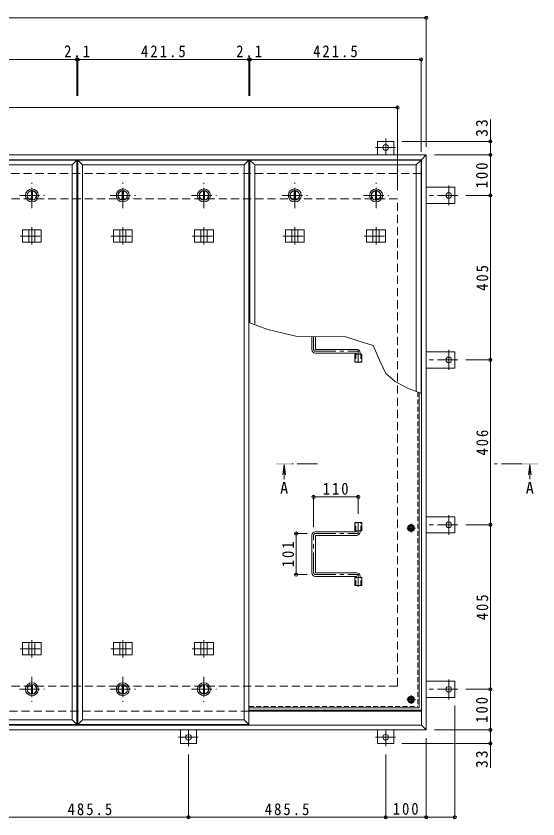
# Model space of a CAD drawing. Units: millimetres at full size, sheet at 1:10. Extents: x -2685 to 2799, y -1962 to 1857.
# Drawn here: x -1273 to 12, y -360 to 1617 of the extents above; entities that cross this region are included whole.
import ezdxf
from ezdxf.enums import TextEntityAlignment as Align

# ---------------------------------------------------------------- set-up
doc = ezdxf.new("R2010")
doc.units = ezdxf.units.MM
doc.header["$LTSCALE"] = 10
doc.header["$PDMODE"] = 32
doc.header["$PDSIZE"] = 8
for name, pattern in [('CHAIN1', [8, 5, -1, 1, -1]), ('DASHED1', [1.8, 1.2, -0.6]), ('DASHED2', [3, 2, -1])]:
    doc.linetypes.add(name, pattern=pattern)
for name, color, linetype, lineweight in [('0-1_躯体', 2, 'DASHED2', 9), ('0-2_仕上', 4, 'Continuous', 9), ('0-3_建具', 4, 'Continuous', 9), ('0-5_寸法', 7, 'Continuous', 9), ('0-6_ハッチ', 6, 'Continuous', 9), ('0-7', 5, 'Continuous', 5), ('0-A', 3, 'CHAIN1', 9), ('0-B', 2, 'Continuous', 9), ('0-C', 2, 'Continuous', 9), ('0-E', 3, 'Continuous', 9), ('0-F', 7, 'Continuous', 9)]:
    doc.layers.add(name, color=color, linetype=linetype, lineweight=lineweight)
doc.styles.add('ＭＳ ゴシック', font='')
doc.styles.get('ＭＳ ゴシック').set_extended_font_data('MS Gothic')

msp = doc.modelspace()

# ---------------------------------------------------------------- linework, layer by layer
at = {"layer": '0-1_躯体'}
for p, q in [((-274.54, 1229.7), (-2392.54, 1229.7)), ((-2333.54, 1167.7), (-333.54, 1167.7)), ((-333.54, -32.3), (-333.54, 1167.7)), ((-2333.54, -32.3), (-333.54, -32.3)), ((-699.17, -94.3), (-2392.54, -94.3))]:
    msp.add_line(p, q, dxfattribs=at)
at = {"layer": '0-1_躯体', "linetype": 'Continuous'}
msp.add_line((-274.54, -94.3), (-699.17, -94.3), dxfattribs=at)
at = {"layer": '0-2_仕上'}
for p, q in [((-1134.79, -115.3), (-1134.79, 1250.7)), ((-1122.79, -127.3), (-1122.79, 1262.7)), ((-1120.67, -127.3), (-1120.67, 1262.7)), ((-1108.67, -115.3), (-1108.67, 1250.7)), ((-711.17, -115.3), (-711.17, 1250.7)), ((-699.17, -127.3), (-699.17, 1262.7)), ((-697.04, 861.95), (-697.04, 1262.7)), ((-685.04, 857.62), (-685.04, 1250.7)), ((-287.54, 693.12), (-287.54, 1250.7)), ((-275.54, 688.47), (-275.54, 1262.7)), ((-612.54, 512.94), (-615.81, 488.15)), ((-612.54, 512.94), (-612.54, 477.34)), ((-612.54, 512.94), (-609.28, 488.15)), ((-7.6, 512.94), (-10.86, 488.15)), ((-7.6, 512.94), (-4.33, 488.15)), ((-7.6, 512.94), (-7.6, 477.34))]:
    msp.add_line(p, q, dxfattribs=at)
at = {"layer": '0-2_仕上', "color": 3}
for p, q in [((-438.69, 785.2), (-438.69, 765.2)), ((-438.69, 785.2), (-421.39, 785.2)), ((-421.39, 785.2), (-421.39, 765.2)), ((-438.69, 765.2), (-421.39, 765.2)), ((-438.69, 350.2), (-438.69, 370.2)), ((-438.69, 370.2), (-421.39, 370.2)), ((-421.39, 350.2), (-421.39, 370.2)), ((-438.69, 350.2), (-421.39, 350.2)), ((-438.69, 215.2), (-438.69, 235.2)), ((-438.69, 235.2), (-421.39, 235.2)), ((-421.39, 215.2), (-421.39, 235.2)), ((-438.69, 215.2), (-421.39, 215.2))]:
    msp.add_line(p, q, dxfattribs=at)
at = {"layer": '0-2_仕上', "color": 3, "linetype": 'DASHED1'}
for p, q in [((-436.39, 785.2), (-436.39, 765.2)), ((-423.69, 785.2), (-423.69, 765.2)), ((-436.39, 350.2), (-436.39, 370.2)), ((-423.69, 350.2), (-423.69, 370.2)), ((-436.39, 215.2), (-436.39, 235.2)), ((-423.69, 215.2), (-423.69, 235.2))]:
    msp.add_line(p, q, dxfattribs=at)
at = {"layer": '0-2_仕上', "linetype": 'CHAIN1'}
for p, q in [((-530.07, 514.94), (-592.54, 514.94)), ((-27.6, 514.94), (-94.47, 514.94))]:
    msp.add_line(p, q, dxfattribs=at)
at = {"layer": '0-2_仕上'}
for points in [[(-1532.29, 1250.7), (-1544.29, 1262.7), (-1122.79, 1262.7)], [(-1532.29, 1250.7), (-1134.79, 1250.7), (-1122.79, 1262.7)], [(-1108.67, 1250.7), (-1120.67, 1262.7), (-699.17, 1262.7)], [(-1108.67, 1250.7), (-711.17, 1250.7), (-699.17, 1262.7)], [(-685.04, 1250.7), (-697.04, 1262.7), (-275.54, 1262.7)], [(-685.04, 1250.7), (-287.54, 1250.7), (-275.54, 1262.7)], [(-1532.29, -115.3), (-1544.29, -127.3), (-1122.79, -127.3)], [(-1532.29, -115.3), (-1134.79, -115.3), (-1122.79, -127.3)], [(-1108.67, -115.3), (-1120.67, -127.3), (-699.17, -127.3)], [(-1108.67, -115.3), (-711.17, -115.3), (-699.17, -127.3)]]:
    msp.add_lwpolyline(points, dxfattribs=at)
for points in [[(-632.54, 512.94), (-632.54, 516.94), (-592.54, 512.94), (-592.54, 516.94)], [(-27.6, 512.94), (-27.6, 516.94), (12.4, 512.94), (12.4, 516.94)]]:
    msp.add_solid(points, dxfattribs=at)
at = {"layer": '0-3_建具', "color": 2}
for p, q in [((-262.54, 1275.7), (-2404.54, 1275.7)), ((-262.54, 1275.7), (-274.54, 1263.7)), ((-262.54, -140.3), (-262.54, 1275.7)), ((-274.54, 1263.7), (-2392.54, 1263.7)), ((-274.54, -128.3), (-274.54, 1263.7)), ((-274.54, -94.3), (-699.17, -94.3)), ((-274.54, -128.3), (-2392.54, -128.3)), ((-262.54, -140.3), (-274.54, -128.3)), ((-262.54, -140.3), (-2404.54, -140.3))]:
    msp.add_line(p, q, dxfattribs=at)
at = {"layer": '0-3_建具'}
for p, q in [((-1256.63, 1090.7), (-1256.63, 1060.7)), ((-1256.63, 1090.7), (-1210.46, 1090.7)), ((-1241.04, 1090.7), (-1241.04, 1060.7)), ((-1226.04, 1090.7), (-1226.04, 1060.7)), ((-1210.46, 1090.7), (-1210.46, 1060.7)), ((-1033.01, 1090.7), (-1033.01, 1060.7)), ((-1033.01, 1090.7), (-986.83, 1090.7)), ((-1017.42, 1090.7), (-1017.42, 1060.7)), ((-1002.42, 1090.7), (-1002.42, 1060.7)), ((-986.83, 1090.7), (-986.83, 1060.7)), ((-833.01, 1090.7), (-833.01, 1060.7)), ((-833.01, 1090.7), (-786.83, 1090.7)), ((-817.42, 1090.7), (-817.42, 1060.7)), ((-802.42, 1090.7), (-802.42, 1060.7)), ((-786.83, 1090.7), (-786.83, 1060.7)), ((-609.38, 1090.7), (-609.38, 1060.7)), ((-609.38, 1090.7), (-563.21, 1090.7)), ((-593.79, 1090.7), (-593.79, 1060.7)), ((-578.79, 1090.7), (-578.79, 1060.7)), ((-563.21, 1090.7), (-563.21, 1060.7)), ((-409.38, 1090.7), (-409.38, 1060.7)), ((-409.38, 1090.7), (-363.21, 1090.7)), ((-393.79, 1090.7), (-393.79, 1060.7)), ((-378.79, 1090.7), (-378.79, 1060.7)), ((-363.21, 1090.7), (-363.21, 1060.7)), ((-1256.63, 1060.7), (-1210.46, 1060.7)), ((-1033.01, 1060.7), (-986.83, 1060.7)), ((-833.01, 1060.7), (-786.83, 1060.7)), ((-609.38, 1060.7), (-563.21, 1060.7)), ((-409.38, 1060.7), (-363.21, 1060.7)), ((-1256.63, 44.7), (-1256.63, 74.7)), ((-1256.63, 74.7), (-1210.46, 74.7)), ((-1241.04, 44.7), (-1241.04, 74.7)), ((-1226.04, 44.7), (-1226.04, 74.7)), ((-1210.46, 44.7), (-1210.46, 74.7)), ((-1033.01, 44.7), (-1033.01, 74.7)), ((-1033.01, 74.7), (-986.83, 74.7)), ((-1017.42, 44.7), (-1017.42, 74.7)), ((-1002.42, 44.7), (-1002.42, 74.7)), ((-986.83, 44.7), (-986.83, 74.7)), ((-833.01, 44.7), (-833.01, 74.7)), ((-833.01, 74.7), (-786.83, 74.7)), ((-817.42, 44.7), (-817.42, 74.7)), ((-802.42, 44.7), (-802.42, 74.7)), ((-786.83, 44.7), (-786.83, 74.7)), ((-1256.63, 44.7), (-1210.46, 44.7)), ((-1033.01, 44.7), (-986.83, 44.7)), ((-833.01, 44.7), (-786.83, 44.7))]:
    msp.add_line(p, q, dxfattribs=at)
at = {"layer": '0-3_建具', "linetype": 'CHAIN1'}
for p, q in [((-1233.54, 1097.82), (-1233.54, 1054.58)), ((-1009.92, 1097.82), (-1009.92, 1054.58)), ((-809.92, 1097.82), (-809.92, 1054.58)), ((-586.29, 1097.82), (-586.29, 1054.58)), ((-386.29, 1097.82), (-386.29, 1054.58)), ((-1262.95, 1075.7), (-1204.13, 1075.7)), ((-1039.33, 1075.7), (-980.51, 1075.7)), ((-839.33, 1075.7), (-780.51, 1075.7)), ((-615.7, 1075.7), (-556.88, 1075.7)), ((-415.7, 1075.7), (-356.88, 1075.7)), ((-1233.54, 37.59), (-1233.54, 80.82)), ((-1009.92, 37.59), (-1009.92, 80.82)), ((-809.92, 37.59), (-809.92, 80.82)), ((-1262.95, 59.7), (-1204.13, 59.7)), ((-1039.33, 59.7), (-980.51, 59.7)), ((-839.33, 59.7), (-780.51, 59.7))]:
    msp.add_line(p, q, dxfattribs=at)
at = {"layer": '0-5_寸法'}
for p, q in [((-104.77, 1308.9), (-104.77, 1362.66)), ((-104.77, -173.5), (-104.77, -233.85))]:
    msp.add_line(p, q, dxfattribs=at)
msp.add_lwpolyline([(-274.54, 688.09), (-309.09, 701.46), (-339.32, 717.88), (-361.89, 737.12), (-377.24, 768.57), (-393.06, 806.03), (-428.02, 816.72), (-460.58, 827.52), (-580.73, 828.24), (-652.65, 845.92), (-699.17, 862.71)], dxfattribs=at)
at = {"layer": '0-6_ハッチ'}
for p, q in [((-544.54, 828.03), (-544.54, 796.7)), ((-535.54, 827.97), (-535.54, 797.7)), ((-534.54, 796.7), (-434.54, 796.7)), ((-435.54, 787.7), (-535.54, 787.7)), ((-434.54, 786.7), (-434.54, 785.2)), ((-425.54, 787.7), (-425.54, 785.2)), ((-544.54, 246.7), (-544.54, 338.7)), ((-435.54, 347.7), (-535.54, 347.7)), ((-535.54, 247.7), (-535.54, 337.7)), ((-534.54, 338.7), (-434.54, 338.7)), ((-434.54, 348.7), (-434.54, 350.2)), ((-425.54, 347.7), (-425.54, 350.2)), ((-435.54, 237.7), (-535.54, 237.7)), ((-534.54, 246.7), (-434.54, 246.7)), ((-425.54, 237.7), (-425.54, 235.2)), ((-434.54, 236.7), (-434.54, 235.2)), ((-699.17, -91.3), (-274.54, -91.3)), ((-699.17, -94.3), (-274.54, -94.3))]:
    msp.add_line(p, q, dxfattribs=at)
at = {"layer": '0-6_ハッチ', "linetype": 'CHAIN1'}
for p, q in [((-540.04, 828), (-540.04, 796.71)), ((-535.53, 792.2), (-430.04, 792.2)), ((-430.04, 763.82), (-430.04, 792.2)), ((-430.04, 371.58), (-430.04, 343.2)), ((-540.04, 246.71), (-540.04, 338.69)), ((-535.53, 343.2), (-430.04, 343.2)), ((-535.53, 242.2), (-430.04, 242.2)), ((-430.04, 212.31), (-430.04, 242.2))]:
    msp.add_line(p, q, dxfattribs=at)
at = {"layer": '0-6_ハッチ'}
for centre, radius, start, end in [((-535.54, 796.7), 9, 180, 270), ((-534.54, 797.7), 1, 180, 270), ((-434.54, 787.7), 9, 0, 90), ((-435.54, 786.7), 1, 0, 90), ((-535.54, 338.7), 9, 90, 180), ((-534.54, 337.7), 1, 90, 180), ((-435.54, 348.7), 1, 270, 0), ((-434.54, 347.7), 9, 270, 0), ((-535.54, 246.7), 9, 180, 270), ((-534.54, 247.7), 1, 180, 270), ((-435.54, 236.7), 1, 0, 90), ((-434.54, 237.7), 9, 0, 90)]:
    msp.add_arc(centre, radius, start, end, dxfattribs=at)
at = {"layer": '0-6_ハッチ', "linetype": 'CHAIN1'}
for centre, radius, start, end in [((-535.53, 796.71), 4.51, 180, 270), ((-434.54, 787.7), 4.5, 360, 89.70431), ((-535.53, 338.69), 4.51, 90, 180), ((-434.54, 347.7), 4.5, 270.29569, 0), ((-535.53, 246.71), 4.51, 180, 270), ((-434.54, 237.7), 4.5, 0, 89.70431)]:
    msp.add_arc(centre, radius, start, end, dxfattribs=at)
at = {"layer": '0-7'}
for centre, radius in [((-300.04, 356.53), 5), ((-300.04, 356.53), 4.19), ((-300.04, -65.8), 5), ((-300.04, -65.8), 4.19)]:
    msp.add_circle(centre, radius, dxfattribs=at)
at = {"layer": '0-A', "linetype": 'DASHED1'}
for p in [(-283.24, 691.45), (-699.17, -82.6)]:
    msp.add_line(p, (-283.24, -82.6), dxfattribs=at)
at = {"layer": '0-A', "linetype": 'Continuous'}
for q in [(-280.04, 690.22), (-699.17, -85.8)]:
    msp.add_line((-280.04, -85.8), q, dxfattribs=at)
at = {"layer": '0-A'}
for p, q in [((-289.36, 356.53), (-310.72, 356.53)), ((-300.04, 345.85), (-300.04, 367.21)), ((-300.04, -76.48), (-300.04, -55.12)), ((-289.36, -65.8), (-310.72, -65.8))]:
    msp.add_line(p, q, dxfattribs=at)
at = {"layer": '0-B'}
for p, q in [((-307.54, 356.53), (-303.79, 363.03)), ((-307.54, 356.53), (-303.79, 350.03)), ((-303.79, 363.03), (-296.3, 363.03)), ((-292.54, 356.53), (-296.3, 363.03)), ((-292.54, 356.53), (-296.3, 350.03)), ((-303.79, 350.03), (-296.3, 350.03)), ((-307.54, -65.8), (-303.79, -59.3)), ((-303.79, -59.3), (-296.3, -59.3)), ((-292.54, -65.8), (-296.3, -59.3)), ((-292.54, -65.8), (-296.3, -72.3))]:
    msp.add_line(p, q, dxfattribs=at)
msp.add_lwpolyline([(-307.54, -65.8), (-303.79, -72.3), (-296.3, -72.3)], dxfattribs=at)
for centre, radius in [((-300.04, 356.53), 8.5), ((-300.04, 356.53), 6.5), ((-300.04, -65.8), 8.5), ((-300.04, -65.8), 6.5)]:
    msp.add_circle(centre, radius, dxfattribs=at)
at = {"layer": '0-C', "linetype": 'CHAIN1'}
for p, q in [((-1233.54, 1144.7), (-1233.54, 1206.7)), ((-1009.92, 1144.7), (-1009.92, 1206.7)), ((-809.92, 1144.7), (-809.92, 1206.7)), ((-586.29, 1144.7), (-586.29, 1206.7)), ((-386.29, 1144.7), (-386.29, 1206.7)), ((-1264.54, 1175.7), (-1202.54, 1175.7)), ((-1040.92, 1175.7), (-978.92, 1175.7)), ((-840.92, 1175.7), (-778.92, 1175.7)), ((-617.29, 1175.7), (-555.29, 1175.7)), ((-417.29, 1175.7), (-355.29, 1175.7)), ((-1233.54, -9.3), (-1233.54, -71.3)), ((-1009.92, -9.3), (-1009.92, -71.3)), ((-809.92, -9.3), (-809.92, -71.3)), ((-1264.54, -40.3), (-1202.54, -40.3)), ((-1040.92, -40.3), (-978.92, -40.3)), ((-840.92, -40.3), (-778.92, -40.3))]:
    msp.add_line(p, q, dxfattribs=at)
at = {"layer": '0-C'}
for p, q in [((-1235.04, 1187.1), (-1235.04, 1164.3)), ((-1232.04, 1187.1), (-1232.04, 1164.3)), ((-1011.42, 1187.1), (-1011.42, 1164.3)), ((-1008.42, 1187.1), (-1008.42, 1164.3)), ((-811.42, 1187.1), (-811.42, 1164.3)), ((-808.42, 1187.1), (-808.42, 1164.3)), ((-587.79, 1187.1), (-587.79, 1164.3)), ((-584.79, 1187.1), (-584.79, 1164.3)), ((-387.79, 1187.1), (-387.79, 1164.3)), ((-384.79, 1187.1), (-384.79, 1164.3)), ((-1235.04, -51.7), (-1235.04, -28.9)), ((-1232.04, -51.7), (-1232.04, -28.9)), ((-1011.42, -51.7), (-1011.42, -28.9)), ((-1008.42, -51.7), (-1008.42, -28.9)), ((-811.42, -51.7), (-811.42, -28.9)), ((-808.42, -51.7), (-808.42, -28.9))]:
    msp.add_line(p, q, dxfattribs=at)
for centre, radius in [((-1233.54, 1175.7), 16), ((-1233.54, 1175.7), 12), ((-1233.54, 1175.7), 11.5), ((-1009.92, 1175.7), 16), ((-1009.92, 1175.7), 12), ((-1009.92, 1175.7), 11.5), ((-809.92, 1175.7), 16), ((-809.92, 1175.7), 12), ((-809.92, 1175.7), 11.5), ((-586.29, 1175.7), 16), ((-586.29, 1175.7), 12), ((-586.29, 1175.7), 11.5), ((-386.29, 1175.7), 16), ((-386.29, 1175.7), 12), ((-386.29, 1175.7), 11.5), ((-1233.54, -40.3), 16), ((-1233.54, -40.3), 12), ((-1233.54, -40.3), 11.5), ((-1009.92, -40.3), 16), ((-1009.92, -40.3), 12), ((-1009.92, -40.3), 11.5), ((-809.92, -40.3), 16), ((-809.92, -40.3), 12), ((-809.92, -40.3), 11.5)]:
    msp.add_circle(centre, radius, dxfattribs=at)
at = {"layer": '0-E'}
for p, q in [((-382.54, 1308.9), (-342.54, 1308.9)), ((-382.54, 1275.7), (-382.54, 1308.9)), ((-342.54, 1275.7), (-342.54, 1308.9)), ((-262.54, 1195.7), (-192.34, 1195.7)), ((-192.34, 1195.7), (-192.34, 1155.7)), ((-262.54, 1155.7), (-192.34, 1155.7)), ((-262.54, 790.7), (-192.34, 790.7)), ((-192.34, 790.7), (-192.34, 750.7)), ((-262.54, 750.7), (-192.34, 750.7)), ((-262.54, 384.7), (-192.34, 384.7)), ((-192.34, 344.7), (-192.34, 384.7)), ((-262.54, 344.7), (-192.34, 344.7)), ((-262.54, -20.3), (-192.34, -20.3)), ((-192.34, -60.3), (-192.34, -20.3)), ((-262.54, -60.3), (-192.34, -60.3)), ((-868.04, -140.3), (-868.04, -173.5)), ((-828.04, -140.3), (-828.04, -173.5)), ((-382.54, -140.3), (-382.54, -173.5)), ((-342.54, -140.3), (-342.54, -173.5)), ((-868.04, -173.5), (-828.04, -173.5)), ((-382.54, -173.5), (-342.54, -173.5))]:
    msp.add_line(p, q, dxfattribs=at)
at = {"layer": '0-E', "linetype": 'CHAIN1'}
for p, q in [((-362.54, 1316.06), (-362.54, 1275.9)), ((-387.38, 1293.9), (-338.5, 1293.9)), ((-207.34, 1200.54), (-207.34, 1151.66)), ((-185.18, 1175.7), (-262.54, 1175.7)), ((-207.34, 795.54), (-207.34, 746.66)), ((-185.18, 770.7), (-262.54, 770.7)), ((-207.34, 339.86), (-207.34, 388.75)), ((-185.18, 364.7), (-262.54, 364.7)), ((-207.34, -65.14), (-207.34, -16.25)), ((-185.18, -40.3), (-262.54, -40.3)), ((-848.04, -180.66), (-848.04, -140.5)), ((-362.54, -180.66), (-362.54, -140.5)), ((-872.88, -158.5), (-824, -158.5)), ((-387.38, -158.5), (-338.5, -158.5))]:
    msp.add_line(p, q, dxfattribs=at)
at = {"layer": '0-E'}
for centre in [(-362.54, 1293.9), (-207.34, 1175.7), (-207.34, 770.7), (-207.34, 364.7), (-207.34, -40.3), (-848.04, -158.5), (-362.54, -158.5)]:
    msp.add_circle(centre, 7, dxfattribs=at)
at = {"layer": '0-F'}
for p, q in [((-2404.54, 1613.41), (-262.54, 1613.41)), ((-262.54, 1616.41), (-262.54, 1295.7)), ((-1544.29, 1510.62), (-1122.79, 1510.62)), ((-1122.79, 1513.62), (-1122.79, 1421.31)), ((-1122.79, 1510.62), (-1120.67, 1510.62)), ((-1120.67, 1513.62), (-1120.67, 1421.31)), ((-1120.67, 1510.62), (-699.17, 1510.62)), ((-699.17, 1513.62), (-699.17, 1421.31)), ((-699.17, 1510.62), (-697.04, 1510.62)), ((-697.04, 1513.62), (-697.04, 1421.31)), ((-697.04, 1510.62), (-275.54, 1510.62)), ((-275.54, 1513.62), (-275.54, 1282.7)), ((-2333.54, 1392.42), (-333.54, 1392.42)), ((-333.54, 1395.42), (-333.54, 1187.7)), ((-101.77, 1308.9), (-322.54, 1308.9)), ((-104.77, 1275.7), (-104.77, 1308.9)), ((-101.77, 1275.7), (-242.54, 1275.7)), ((-104.77, 1275.7), (-104.77, 1175.7)), ((-101.77, 1175.7), (-165.18, 1175.7)), ((-104.77, 1175.7), (-104.77, 770.7)), ((-101.77, 770.7), (-165.18, 770.7)), ((-104.77, 770.7), (-104.77, 364.7)), ((-540.04, 436.53), (-540.04, 358.69)), ((-430.04, 436.53), (-430.04, 391.58)), ((-540.04, 433.53), (-430.04, 433.53)), ((-101.77, 364.7), (-165.18, 364.7)), ((-104.77, 364.7), (-104.77, -40.3)), ((-586.01, 343.2), (-555.53, 343.2)), ((-583.01, 343.2), (-583.01, 242.2)), ((-586.01, 242.2), (-555.53, 242.2)), ((-101.77, -40.3), (-165.18, -40.3)), ((-104.77, -40.3), (-104.77, -140.3)), ((-192.34, -358.54), (-192.34, -80.3)), ((-101.77, -140.3), (-242.54, -140.3)), ((-104.77, -140.3), (-104.77, -173.5)), ((-101.77, -173.5), (-322.54, -173.5)), ((-262.54, -358.54), (-262.54, -160.3)), ((-848.04, -358.54), (-848.04, -200.66)), ((-362.54, -358.54), (-362.54, -200.66)), ((-1333.54, -355.54), (-848.04, -355.54)), ((-848.04, -355.54), (-362.54, -355.54)), ((-362.54, -355.54), (-262.54, -355.54)), ((-262.54, -355.54), (-192.34, -355.54))]:
    msp.add_line(p, q, dxfattribs=at)
for p in [(-262.54, 1613.41), (-1122.79, 1510.62), (-1120.67, 1510.62), (-699.17, 1510.62), (-697.04, 1510.62), (-275.54, 1510.62), (-333.54, 1392.42), (-104.77, 1308.9), (-104.77, 1275.7), (-104.77, 1175.7), (-104.77, 770.7), (-540.04, 433.53), (-430.04, 433.53), (-104.77, 364.7), (-583.01, 343.2), (-583.01, 242.2), (-104.77, -40.3), (-104.77, -140.3), (-104.77, -173.5), (-848.04, -355.54), (-362.54, -355.54), (-262.54, -355.54), (-192.34, -355.54)]:
    msp.add_point(p, dxfattribs=at)

# ---------------------------------------------------------------- texts
at = {"layer": '0-5_寸法', "color": 2, "style": 'ＭＳ ゴシック'}
for p in [(-622.54, 432.24), (-17.6, 432.24)]:
    msp.add_text('A', height=29.33, dxfattribs=at).set_placement(p, align=Align.BOTTOM_LEFT)
at = {"layer": '0-F', "color": 2, "char_height": 29.33, "attachment_point": 7, "style": 'ＭＳ ゴシック'}
for s, insert in [('\\T1.27;\\W0.9;2.1', (-1154.23, 1515.62)), ('\\T1.28;\\W0.9;421.5', (-964.92, 1515.62)), ('\\T1.27;\\W0.9;2.1', (-730.61, 1515.62)), ('\\T1.28;\\W0.9;421.5', (-541.29, 1515.62)), ('\\T1.27;\\W0.9;110', (-517.54, 438.53)), ('\\T1.28;\\W0.9;485.5', (-1145.79, -350.54)), ('\\T1.28;\\W0.9;485.5', (-660.29, -350.54)), ('\\T1.27;\\W0.9;100', (-345.04, -349.54))]:
    msp.add_mtext(s, dxfattribs=dict(at, insert=insert))
at = {"layer": '0-F', "color": 2, "char_height": 29.33, "attachment_point": 7, "rotation": 90, "style": 'ＭＳ ゴシック'}
for s, insert in [('\\T1.27;\\W0.95;33', (-110.77, 1320.16)), ('\\T1.27;\\W0.9;100', (-110.77, 1193.2)), ('\\T1.27;\\W0.9;405', (-109.77, 940.7)), ('\\T1.27;\\W0.9;406', (-109.77, 535.2)), ('\\T1.27;\\W0.9;101', (-588.01, 260.2)), ('\\T1.27;\\W0.9;405', (-109.77, 129.7)), ('\\T1.27;\\W0.9;100', (-110.77, -122.8)), ('\\T1.27;\\W0.95;33', (-110.77, -233.85))]:
    msp.add_mtext(s, dxfattribs=dict(at, insert=insert))

doc.saveas('drawing.dxf')
